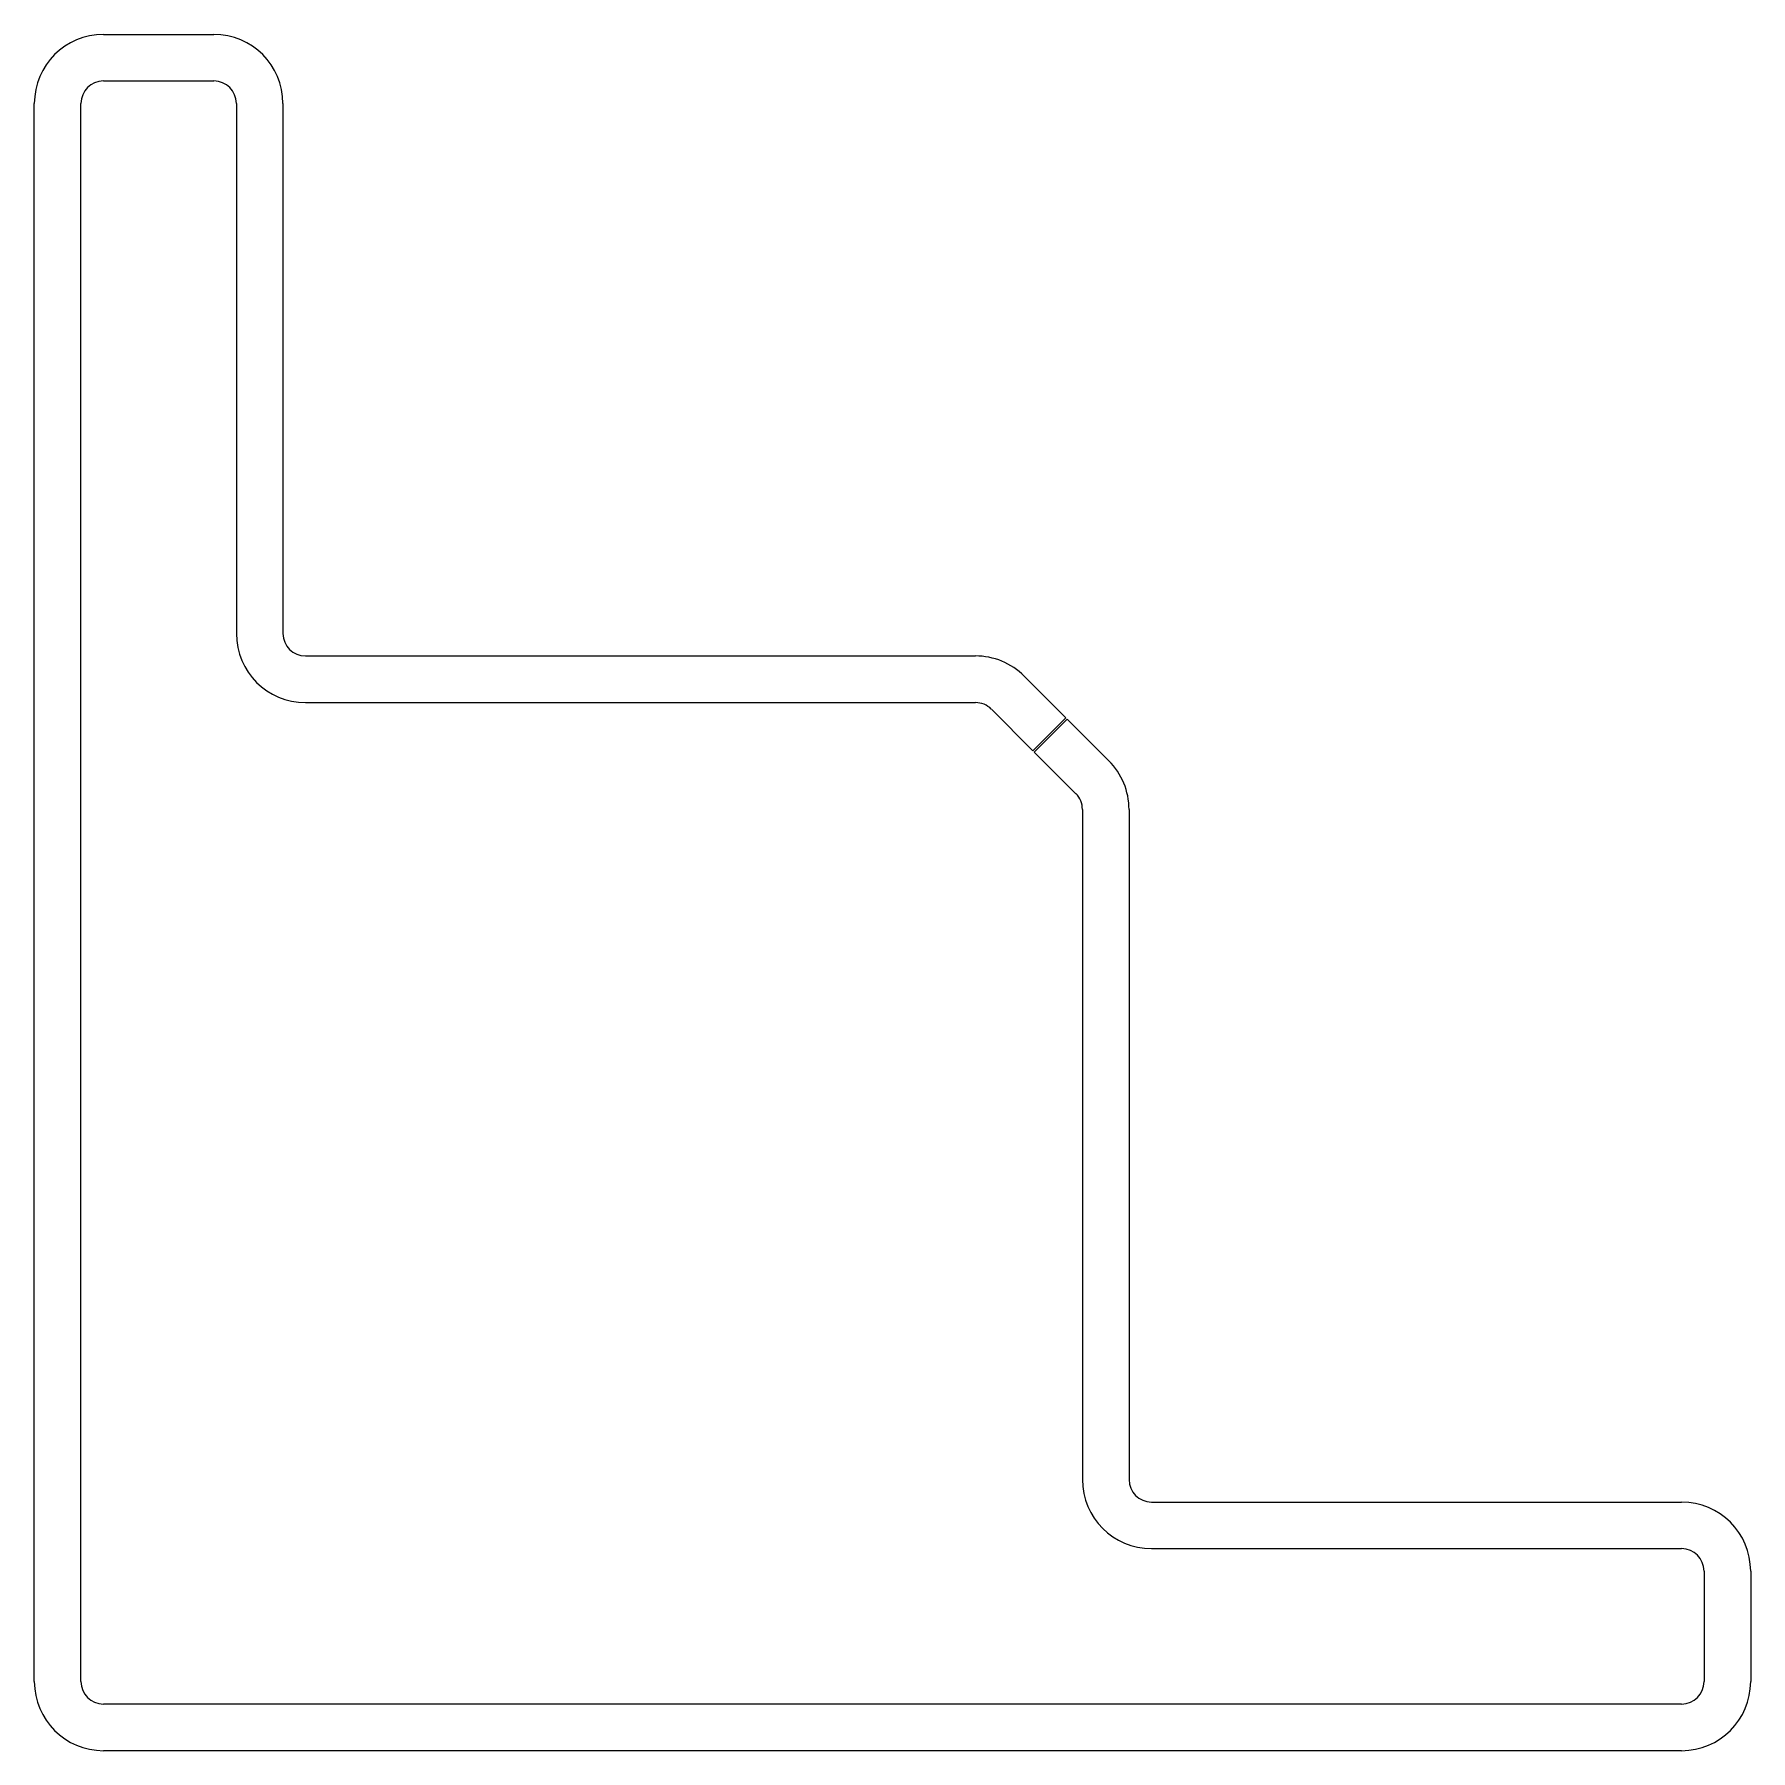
# Model space of a CAD drawing. Header units: millimetres. Extents: x -199 to 6025, y -2247 to 1507.
# Drawn here: x 1613.68 to 1663.38, y -1311.47 to -1261.77 of the extents above; entities that cross this region are included whole.
import ezdxf

# ---------------------------------------------------------------- set-up
doc = ezdxf.new("R2010")
doc.units = ezdxf.units.MM

msp = doc.modelspace()

# ---------------------------------------------------------------- linework, layer by layer
at = {"color": 7, "linetype": 'Continuous', "lineweight": 25}
for p, q in [((1615.677, -1261.77), (1618.877, -1261.77)), ((1615.677, -1263.12), (1618.877, -1263.12)), ((1613.677, -1309.47), (1613.677, -1263.77)), ((1615.027, -1309.47), (1615.027, -1263.77)), ((1619.527, -1263.77), (1619.527, -1279.12)), ((1620.877, -1263.77), (1620.877, -1279.12)), ((1621.527, -1279.77), (1640.929, -1279.77)), ((1642.343, -1280.355), (1643.55, -1281.562)), ((1621.527, -1281.12), (1640.929, -1281.12)), ((1641.389, -1281.31), (1642.595, -1282.516)), ((1643.55, -1281.562), (1642.595, -1282.516)), ((1642.63, -1282.552), (1643.585, -1281.597)), ((1643.585, -1281.597), (1644.791, -1282.803)), ((1642.63, -1282.552), (1643.837, -1283.758)), ((1644.027, -1284.217), (1644.027, -1303.62)), ((1645.377, -1284.217), (1645.377, -1303.62)), ((1646.027, -1304.27), (1661.377, -1304.27)), ((1646.027, -1305.62), (1661.377, -1305.62)), ((1662.027, -1306.27), (1662.027, -1309.47)), ((1663.377, -1306.27), (1663.377, -1309.47)), ((1661.377, -1310.12), (1615.677, -1310.12)), ((1661.377, -1311.47), (1615.677, -1311.47))]:
    msp.add_line(p, q, dxfattribs=at)
for centre, radius, start, end in [((1615.677, -1263.77), 2, 90, 180), ((1618.877, -1263.77), 2, 0, 90), ((1615.677, -1263.77), 0.65, 90, 180), ((1618.877, -1263.77), 0.65, 0, 90), ((1621.527, -1279.12), 2, 180, 270), ((1621.527, -1279.12), 0.65, 180, 270), ((1640.929, -1281.77), 2, 45, 90), ((1640.929, -1281.77), 0.65, 45, 90), ((1643.377, -1284.217), 2, 0, 45), ((1643.377, -1284.217), 0.65, 360, 45), ((1646.027, -1303.62), 2, 180, 270), ((1646.027, -1303.62), 0.65, 180, 270), ((1661.377, -1306.27), 2, 0, 90), ((1661.377, -1306.27), 0.65, 0, 90), ((1615.677, -1309.47), 2, 180, 270), ((1615.677, -1309.47), 0.65, 180, 270), ((1661.377, -1309.47), 2, 270, 0), ((1661.377, -1309.47), 0.65, 270, 0)]:
    msp.add_arc(centre, radius, start, end, dxfattribs=at)

doc.saveas('drawing.dxf')
